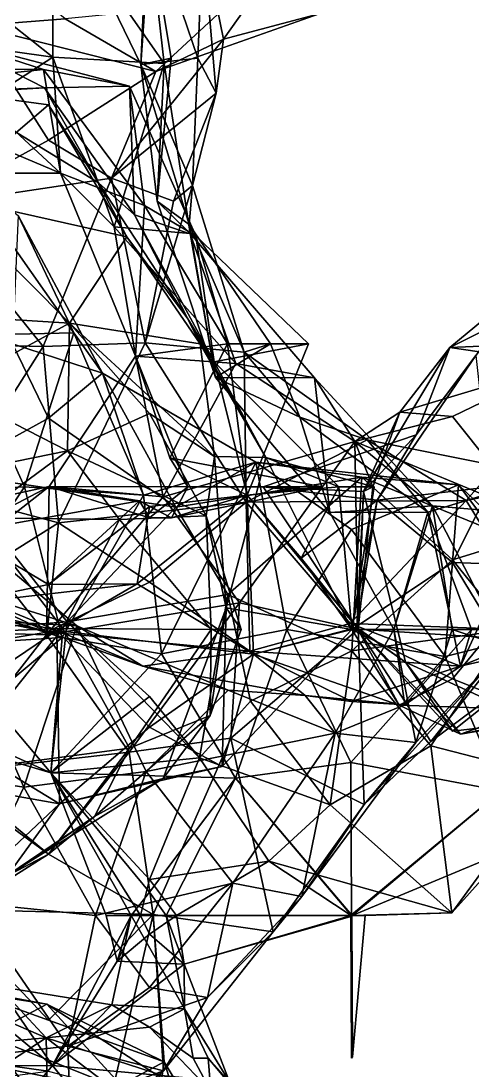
# Model space of a CAD drawing. Extents: x 290034 to 295698, y 4553723 to 4561693.
# Drawn here: x 294188.1 to 294244.5, y 4558709.3 to 4558840.3 of the extents above; entities that cross this region are included whole.
import ezdxf

# ---------------------------------------------------------------- set-up
doc = ezdxf.new("R2010")
doc.units = 0
doc.layers.add('Au_ppm_Pref_-_0_2', color=7, linetype='CONTINUOUS')

msp = doc.modelspace()

# ---------------------------------------------------------------- linework, layer by layer
at = {"layer": 'Au_ppm_Pref_-_0_2'}
for points in [[(294203.92, 4558853.34, 1829.32), (294192.66, 4558856.38, 1823.21), (294203.09, 4558834.87, 1823.62)], [(294203.09, 4558834.87, 1823.62), (294192.66, 4558856.38, 1823.21), (294204.33, 4558852.9, 1817.72)], [(294192.09, 4558835.76, 1841.36), (294178.97, 4558846.21, 1838.77), (294192.09, 4558854.87, 1835.34)], [(294192.09, 4558835.76, 1841.36), (294192.09, 4558854.87, 1835.34), (294206, 4558834.99, 1835.47)], [(294203.92, 4558853.34, 1829.32), (294206, 4558834.99, 1835.47), (294192.09, 4558854.87, 1835.34)], [(294213.37, 4558838.01, 1805.75), (294210.83, 4558850.68, 1810.55), (294225.26, 4558854.81, 1804.65)], [(294213.37, 4558838.01, 1805.75), (294225.26, 4558854.81, 1804.65), (294225.42, 4558841.22, 1799.62)], [(294182.47, 4558839.66, 1801.22), (294193.64, 4558840.54, 1794.33), (294178.22, 4558853.22, 1793.26)], [(294203.92, 4558853.34, 1829.32), (294203.09, 4558834.87, 1823.62), (294206.88, 4558835.65, 1829.31)], [(294203.09, 4558834.87, 1823.62), (294204.33, 4558852.9, 1817.72), (294210.17, 4558835.65, 1816.31)], [(294206.88, 4558835.65, 1829.31), (294206, 4558834.99, 1835.47), (294203.92, 4558853.34, 1829.32)], [(294210.17, 4558835.65, 1816.31), (294204.33, 4558852.9, 1817.72), (294210.83, 4558850.68, 1810.55)], [(294210.83, 4558850.68, 1810.55), (294212.49, 4558831.27, 1811.49), (294210.17, 4558835.65, 1816.31)], [(294213.37, 4558838.01, 1805.75), (294212.49, 4558831.27, 1811.49), (294210.83, 4558850.68, 1810.55)], [(294192.09, 4558835.76, 1841.36), (294168.29, 4558839.15, 1842.84), (294178.97, 4558846.21, 1838.77)], [(294193.64, 4558840.54, 1794.33), (294204.93, 4558833.98, 1799.71), (294214.27, 4558842.58, 1794.81)], [(294214.27, 4558842.58, 1794.81), (294204.93, 4558833.98, 1799.71), (294225.42, 4558841.22, 1799.62)], [(294182.47, 4558839.66, 1801.22), (294204.93, 4558833.98, 1799.71), (294193.64, 4558840.54, 1794.33)], [(294225.42, 4558841.22, 1799.62), (294204.93, 4558833.98, 1799.71), (294213.37, 4558838.01, 1805.75)], [(294192.09, 4558835.76, 1841.36), (294178.97, 4558827.23, 1844.32), (294168.29, 4558839.15, 1842.84)], [(294182.47, 4558839.66, 1801.22), (294176.74, 4558817.29, 1804.05), (294191.57, 4558825.4, 1802.14)], [(294182.47, 4558839.66, 1801.22), (294191.57, 4558825.4, 1802.14), (294204.93, 4558833.98, 1799.71)], [(294167.1, 4558830.57, 1865.5), (294179.19, 4558838.01, 1859.02), (294191.08, 4558831.94, 1865.63)], [(294190.96, 4558834.21, 1853.26), (294179.19, 4558838.01, 1859.02), (294167.68, 4558831.82, 1853.73)], [(294191.08, 4558831.94, 1865.63), (294179.19, 4558838.01, 1859.02), (294201.68, 4558832.14, 1859.01)], [(294201.68, 4558832.14, 1859.01), (294179.19, 4558838.01, 1859.02), (294190.96, 4558834.21, 1853.26)], [(294199.42, 4558820.69, 1806.54), (294213.37, 4558838.01, 1805.75), (294204.93, 4558833.98, 1799.71)], [(294199.42, 4558820.69, 1806.54), (294212.49, 4558831.27, 1811.49), (294213.37, 4558838.01, 1805.75)], [(294192.09, 4558835.76, 1841.36), (294193.07, 4558821.3, 1848.13), (294178.97, 4558827.23, 1844.32)], [(294193.07, 4558821.3, 1848.13), (294192.09, 4558835.76, 1841.36), (294199.75, 4558814.61, 1840.66)], [(294192.09, 4558835.76, 1841.36), (294206, 4558834.99, 1835.47), (294199.75, 4558814.61, 1840.66)], [(294203.09, 4558834.87, 1823.62), (294205.1, 4558817.83, 1829.31), (294206.88, 4558835.65, 1829.31)], [(294203.09, 4558834.87, 1823.62), (294210.17, 4558835.65, 1816.31), (294209.53, 4558819.76, 1817.54)], [(294206, 4558834.99, 1835.47), (294206.88, 4558835.65, 1829.31), (294205.1, 4558817.83, 1829.31)], [(294210.17, 4558835.65, 1816.31), (294212.49, 4558831.27, 1811.49), (294209.53, 4558819.76, 1817.54)], [(294164.4, 4558821.3, 1847.36), (294193.07, 4558821.3, 1848.13), (294178.97, 4558834.32, 1847.57)], [(294178.97, 4558834.32, 1847.57), (294190.96, 4558834.21, 1853.26), (294167.68, 4558831.82, 1853.73)], [(294178.97, 4558834.32, 1847.57), (294193.07, 4558821.3, 1848.13), (294190.96, 4558834.21, 1853.26)], [(294201.68, 4558832.14, 1859.01), (294190.96, 4558834.21, 1853.26), (294203.53, 4558817.26, 1853.25)], [(294203.53, 4558817.26, 1853.25), (294190.96, 4558834.21, 1853.26), (294193.07, 4558821.3, 1848.13)], [(294191.57, 4558825.4, 1802.14), (294199.42, 4558820.69, 1806.54), (294204.93, 4558833.98, 1799.71)], [(294199.75, 4558814.61, 1840.66), (294206, 4558834.99, 1835.47), (294209.25, 4558813.78, 1835.25)], [(294209.11, 4558814.92, 1823.37), (294205.1, 4558817.83, 1829.31), (294203.09, 4558834.87, 1823.62)], [(294203.09, 4558834.87, 1823.62), (294209.53, 4558819.76, 1817.54), (294209.11, 4558814.92, 1823.37)], [(294206, 4558834.99, 1835.47), (294205.1, 4558817.83, 1829.31), (294209.25, 4558813.78, 1835.25)], [(294179.22, 4558831.47, 1870.72), (294167.1, 4558830.57, 1865.5), (294191.08, 4558831.94, 1865.63)], [(294191.57, 4558829.81, 1874.88), (294178.37, 4558818.5, 1876.99), (294179.22, 4558831.47, 1870.72)], [(294197.82, 4558820.08, 1869.92), (294179.22, 4558831.47, 1870.72), (294191.08, 4558831.94, 1865.63)], [(294179.22, 4558831.47, 1870.72), (294197.82, 4558820.08, 1869.92), (294191.57, 4558829.81, 1874.88)], [(294191.08, 4558831.94, 1865.63), (294201.68, 4558832.14, 1859.01), (294202.31, 4558816.12, 1864.45)], [(294202.31, 4558816.12, 1864.45), (294197.82, 4558820.08, 1869.92), (294191.08, 4558831.94, 1865.63)], [(294199.42, 4558820.69, 1806.54), (294207.16, 4558817.83, 1811.49), (294212.49, 4558831.27, 1811.49)], [(294201.68, 4558832.14, 1859.01), (294209.94, 4558813.49, 1859.01), (294202.31, 4558816.12, 1864.45)], [(294209.94, 4558813.49, 1859.01), (294201.68, 4558832.14, 1859.01), (294203.53, 4558817.26, 1853.25)], [(294207.16, 4558817.83, 1811.49), (294209.53, 4558819.76, 1817.54), (294212.49, 4558831.27, 1811.49)], [(294201.35, 4558813.38, 1874.02), (294178.37, 4558818.5, 1876.99), (294191.57, 4558829.81, 1874.88)], [(294201.35, 4558813.38, 1874.02), (294191.57, 4558829.81, 1874.88), (294197.82, 4558820.08, 1869.92)], [(294164.4, 4558821.3, 1847.36), (294178.97, 4558827.23, 1844.32), (294193.07, 4558821.3, 1848.13)], [(294191.57, 4558825.4, 1802.14), (294176.74, 4558817.29, 1804.05), (294199.42, 4558820.69, 1806.54)], [(294180.01, 4558801.07, 1928.6), (294180.53, 4558821.61, 1924.72), (294194.74, 4558801.41, 1924.4)], [(294187.77, 4558816.02, 1919.38), (294194.74, 4558801.41, 1924.4), (294180.53, 4558821.61, 1924.72)], [(294202.42, 4558798.5, 1846.67), (294203.53, 4558817.26, 1853.25), (294193.07, 4558821.3, 1848.13)], [(294202.42, 4558798.5, 1846.67), (294193.07, 4558821.3, 1848.13), (294199.75, 4558814.61, 1840.66)], [(294190.89, 4558799.69, 1805.72), (294199.42, 4558820.69, 1806.54), (294176.74, 4558817.29, 1804.05)], [(294190.89, 4558799.69, 1805.72), (294203.63, 4558800.16, 1811.75), (294199.42, 4558820.69, 1806.54)], [(294201.35, 4558813.38, 1874.02), (294197.82, 4558820.08, 1869.92), (294208.95, 4558803.14, 1869.71)], [(294208.95, 4558803.14, 1869.71), (294197.82, 4558820.08, 1869.92), (294202.31, 4558816.12, 1864.45)], [(294199.42, 4558820.69, 1806.54), (294203.63, 4558800.16, 1811.75), (294207.16, 4558817.83, 1811.49)], [(294215.97, 4558798.96, 1817.77), (294209.53, 4558819.76, 1817.54), (294203.63, 4558800.16, 1811.75)], [(294209.53, 4558819.76, 1817.54), (294207.16, 4558817.83, 1811.49), (294203.63, 4558800.16, 1811.75)], [(294215.97, 4558798.96, 1817.77), (294209.11, 4558814.92, 1823.37), (294209.53, 4558819.76, 1817.54)], [(294178.37, 4558818.5, 1876.99), (294194.19, 4558802.6, 1878.26), (294169.47, 4558804.15, 1879.67)], [(294194.19, 4558802.6, 1878.26), (294178.37, 4558818.5, 1876.99), (294201.35, 4558813.38, 1874.02)], [(294190.89, 4558799.69, 1805.72), (294176.74, 4558817.29, 1804.05), (294177.03, 4558800.01, 1800.53)], [(294202.42, 4558798.5, 1846.67), (294213.88, 4558800.01, 1853.7), (294203.53, 4558817.26, 1853.25)], [(294209.94, 4558813.49, 1859.01), (294203.53, 4558817.26, 1853.25), (294213.88, 4558800.01, 1853.7)], [(294212.38, 4558795.82, 1829.39), (294209.25, 4558813.78, 1835.25), (294205.1, 4558817.83, 1829.31)], [(294212.38, 4558795.82, 1829.39), (294205.1, 4558817.83, 1829.31), (294209.11, 4558814.92, 1823.37)], [(294198.29, 4558796.36, 1918.4), (294187.77, 4558816.02, 1919.38), (294187.09, 4558800.01, 1914.57)], [(294187.77, 4558816.02, 1919.38), (294198.29, 4558796.36, 1918.4), (294194.74, 4558801.41, 1924.4)], [(294212.24, 4558797.77, 1864.39), (294208.95, 4558803.14, 1869.71), (294202.31, 4558816.12, 1864.45)], [(294209.94, 4558813.49, 1859.01), (294212.24, 4558797.77, 1864.39), (294202.31, 4558816.12, 1864.45)], [(294202.42, 4558798.5, 1846.67), (294199.75, 4558814.61, 1840.66), (294214.91, 4558797.55, 1840.71)], [(294214.91, 4558797.55, 1840.71), (294199.75, 4558814.61, 1840.66), (294209.25, 4558813.78, 1835.25)], [(294215.97, 4558798.96, 1817.77), (294219.25, 4558800.01, 1823.37), (294209.11, 4558814.92, 1823.37)], [(294212.38, 4558795.82, 1829.39), (294209.11, 4558814.92, 1823.37), (294219.25, 4558800.01, 1823.37)], [(294210.48, 4558800.01, 1873.86), (294194.19, 4558802.6, 1878.26), (294201.35, 4558813.38, 1874.02)], [(294210.48, 4558800.01, 1873.86), (294201.35, 4558813.38, 1874.02), (294208.95, 4558803.14, 1869.71)], [(294212.38, 4558795.82, 1829.39), (294224.73, 4558795.79, 1835.98), (294209.25, 4558813.78, 1835.25)], [(294214.91, 4558797.55, 1840.71), (294209.25, 4558813.78, 1835.25), (294224.73, 4558795.79, 1835.98)], [(294223.99, 4558800.01, 1859.01), (294212.24, 4558797.77, 1864.39), (294209.94, 4558813.49, 1859.01)], [(294223.99, 4558800.01, 1859.01), (294209.94, 4558813.49, 1859.01), (294213.88, 4558800.01, 1853.7)], [(294241.62, 4558799.56, 1852.92), (294268.92, 4558800.74, 1853.06), (294254.56, 4558810.27, 1855.59)], [(294248.02, 4558802.78, 1859.01), (294241.62, 4558799.56, 1852.92), (294254.56, 4558810.27, 1855.59)], [(294194.19, 4558802.6, 1878.26), (294178.97, 4558794.31, 1880.86), (294169.47, 4558804.15, 1879.67)], [(294193.93, 4558786.67, 1883.26), (294178.97, 4558794.31, 1880.86), (294194.19, 4558802.6, 1878.26)], [(294193.93, 4558786.67, 1883.26), (294194.19, 4558802.6, 1878.26), (294204.16, 4558791.35, 1879.88)], [(294204.16, 4558791.35, 1879.88), (294194.19, 4558802.6, 1878.26), (294212.25, 4558785.98, 1876.83)], [(294194.19, 4558802.6, 1878.26), (294210.48, 4558800.01, 1873.86), (294212.25, 4558785.98, 1876.83)], [(294210.48, 4558800.01, 1873.86), (294208.95, 4558803.14, 1869.71), (294218.68, 4558785.83, 1871.55)], [(294208.95, 4558803.14, 1869.71), (294212.24, 4558797.77, 1864.39), (294218.68, 4558785.83, 1871.55)], [(294237.39, 4558788.67, 1859.01), (294248.02, 4558802.78, 1859.01), (294244.83, 4558798.55, 1864.52)], [(294237.39, 4558788.67, 1859.01), (294241.62, 4558799.56, 1852.92), (294248.02, 4558802.78, 1859.01)], [(294180.01, 4558801.07, 1928.6), (294188.57, 4558782.19, 1928.87), (294166.06, 4558781.06, 1929.13)], [(294180.01, 4558801.07, 1928.6), (294194.74, 4558801.41, 1924.4), (294188.57, 4558782.19, 1928.87)], [(294203.42, 4558781.13, 1923.8), (294188.57, 4558782.19, 1928.87), (294194.74, 4558801.41, 1924.4)], [(294194.74, 4558801.41, 1924.4), (294198.29, 4558796.36, 1918.4), (294203.42, 4558781.13, 1923.8)], [(294190.89, 4558799.69, 1805.72), (294177.03, 4558800.01, 1800.53), (294179.23, 4558781.31, 1805.01)], [(294179.08, 4558783.91, 1914.74), (294191.57, 4558790.74, 1915.55), (294187.09, 4558800.01, 1914.57)], [(294187.09, 4558800.01, 1914.57), (294191.57, 4558790.74, 1915.55), (294198.29, 4558796.36, 1918.4)], [(294192.83, 4558777.68, 1810.74), (294203.63, 4558800.16, 1811.75), (294190.89, 4558799.69, 1805.72)], [(294192.83, 4558777.68, 1810.74), (294216.2, 4558780.29, 1812.64), (294203.63, 4558800.16, 1811.75)], [(294202.42, 4558798.5, 1846.67), (294206.71, 4558785.79, 1853.07), (294213.88, 4558800.01, 1853.7)], [(294215.97, 4558798.96, 1817.77), (294203.63, 4558800.16, 1811.75), (294216.2, 4558780.29, 1812.64)], [(294213.88, 4558800.01, 1853.7), (294206.71, 4558785.79, 1853.07), (294216.33, 4558781.14, 1859.23)], [(294212.25, 4558785.98, 1876.83), (294210.48, 4558800.01, 1873.86), (294218.68, 4558785.83, 1871.55)], [(294223.99, 4558800.01, 1859.01), (294216.33, 4558781.14, 1859.23), (294212.24, 4558797.77, 1864.39)], [(294212.38, 4558795.82, 1829.39), (294219.25, 4558800.01, 1823.37), (294222.91, 4558790.89, 1823.37)], [(294223.99, 4558800.01, 1859.01), (294213.88, 4558800.01, 1853.7), (294216.33, 4558781.14, 1859.23)], [(294215.97, 4558798.96, 1817.77), (294222.91, 4558790.89, 1823.37), (294219.25, 4558800.01, 1823.37)], [(294268.92, 4558800.74, 1853.06), (294241.62, 4558799.56, 1852.92), (294255.52, 4558797.53, 1848.41)], [(294179.23, 4558781.31, 1805.01), (294192.83, 4558777.68, 1810.74), (294190.89, 4558799.69, 1805.72)], [(294202.42, 4558798.5, 1846.67), (294191.64, 4558782.23, 1847.13), (294208.93, 4558782.19, 1850.82)], [(294202.42, 4558798.5, 1846.67), (294205.85, 4558780.92, 1842.41), (294191.64, 4558782.23, 1847.13)], [(294202.42, 4558798.5, 1846.67), (294208.93, 4558782.19, 1850.82), (294206.71, 4558785.79, 1853.07)], [(294202.42, 4558798.5, 1846.67), (294214.91, 4558797.55, 1840.71), (294205.85, 4558780.92, 1842.41)], [(294215.97, 4558798.96, 1817.77), (294231.32, 4558788.05, 1817.56), (294222.91, 4558790.89, 1823.37)], [(294215.97, 4558798.96, 1817.77), (294216.2, 4558780.29, 1812.64), (294231.32, 4558788.05, 1817.56)], [(294237.39, 4558788.67, 1859.01), (294230.85, 4558781.62, 1852.97), (294241.62, 4558799.56, 1852.92)], [(294235.38, 4558791.5, 1847.13), (294241.62, 4558799.56, 1852.92), (294230.85, 4558781.62, 1852.97)], [(294237.39, 4558788.67, 1859.01), (294244.83, 4558798.55, 1864.52), (294232.55, 4558780.52, 1864.69)], [(294232.55, 4558780.52, 1864.69), (294244.83, 4558798.55, 1864.52), (294246.68, 4558782.19, 1868.66)], [(294255.52, 4558797.53, 1848.41), (294241.62, 4558799.56, 1852.92), (294235.38, 4558791.5, 1847.13)], [(294229.76, 4558787.83, 1842.88), (294205.85, 4558780.92, 1842.41), (294214.91, 4558797.55, 1840.71)], [(294227.78, 4558782.19, 1865.49), (294218.68, 4558785.83, 1871.55), (294212.24, 4558797.77, 1864.39)], [(294227.78, 4558782.19, 1865.49), (294212.24, 4558797.77, 1864.39), (294216.33, 4558781.14, 1859.23)], [(294229.76, 4558787.83, 1842.88), (294214.91, 4558797.55, 1840.71), (294224.73, 4558795.79, 1835.98)], [(294235.38, 4558791.5, 1847.13), (294241.96, 4558790.94, 1844.22), (294255.52, 4558797.53, 1848.41)], [(294255.52, 4558797.53, 1848.41), (294241.96, 4558790.94, 1844.22), (294251.67, 4558778.77, 1842.18)], [(294243.65, 4558780.47, 1813.21), (294259.24, 4558798.14, 1810.99), (294253.8, 4558783.52, 1818.5)], [(294243.65, 4558780.47, 1813.21), (294253.32, 4558782.43, 1805.75), (294259.24, 4558798.14, 1810.99)], [(294198.29, 4558796.36, 1918.4), (294191.57, 4558790.74, 1915.55), (294207.43, 4558779.66, 1913.66)], [(294203.42, 4558781.13, 1923.8), (294198.29, 4558796.36, 1918.4), (294217.42, 4558785.26, 1919.06)], [(294217.42, 4558785.26, 1919.06), (294198.29, 4558796.36, 1918.4), (294207.43, 4558779.66, 1913.66)], [(294212.38, 4558795.82, 1829.39), (294226.63, 4558779, 1829.23), (294224.73, 4558795.79, 1835.98)], [(294212.38, 4558795.82, 1829.39), (294222.91, 4558790.89, 1823.37), (294226.63, 4558779, 1829.23)], [(294229.76, 4558787.83, 1842.88), (294224.73, 4558795.79, 1835.98), (294239.43, 4558779.81, 1835.94)], [(294239.43, 4558779.81, 1835.94), (294224.73, 4558795.79, 1835.98), (294226.63, 4558779, 1829.23)], [(294178.97, 4558794.31, 1880.86), (294193.93, 4558786.67, 1883.26), (294165.98, 4558781, 1882)], [(294179.08, 4558783.91, 1914.74), (294207.43, 4558779.66, 1913.66), (294191.57, 4558790.74, 1915.55)], [(294211.22, 4558778.56, 1881.37), (294193.93, 4558786.67, 1883.26), (294204.16, 4558791.35, 1879.88)], [(294204.16, 4558791.35, 1879.88), (294212.25, 4558785.98, 1876.83), (294211.22, 4558778.56, 1881.37)], [(294226.63, 4558779, 1829.23), (294222.91, 4558790.89, 1823.37), (294238.87, 4558779.01, 1822.24)], [(294222.91, 4558790.89, 1823.37), (294231.32, 4558788.05, 1817.56), (294238.87, 4558779.01, 1822.24)], [(294235.38, 4558791.5, 1847.13), (294232, 4558782.19, 1847.13), (294229.76, 4558787.83, 1842.88)], [(294235.38, 4558791.5, 1847.13), (294229.76, 4558787.83, 1842.88), (294241.96, 4558790.94, 1844.22)], [(294251.67, 4558778.77, 1842.18), (294241.96, 4558790.94, 1844.22), (294229.76, 4558787.83, 1842.88)], [(294230.85, 4558781.62, 1852.97), (294232, 4558782.19, 1847.13), (294235.38, 4558791.5, 1847.13)], [(294216.2, 4558780.29, 1812.64), (294243.65, 4558780.47, 1813.21), (294231.32, 4558788.05, 1817.56)], [(294237.39, 4558788.67, 1859.01), (294232.55, 4558780.52, 1864.69), (294218.33, 4558782.19, 1859.01)], [(294237.39, 4558788.67, 1859.01), (294218.33, 4558782.19, 1859.01), (294230.85, 4558781.62, 1852.97)], [(294238.87, 4558779.01, 1822.24), (294231.32, 4558788.05, 1817.56), (294253.8, 4558783.52, 1818.5)], [(294253.8, 4558783.52, 1818.5), (294231.32, 4558788.05, 1817.56), (294243.65, 4558780.47, 1813.21)], [(294165.98, 4558781, 1882), (294193.93, 4558786.67, 1883.26), (294182.57, 4558778.32, 1887.39)], [(294200.41, 4558778.12, 1887.33), (294182.57, 4558778.32, 1887.39), (294193.93, 4558786.67, 1883.26)], [(294200.41, 4558778.12, 1887.33), (294193.93, 4558786.67, 1883.26), (294211.22, 4558778.56, 1881.37)], [(294215.4, 4558767.73, 1842.95), (294205.85, 4558780.92, 1842.41), (294229.76, 4558787.83, 1842.88)], [(294230.16, 4558764.43, 1846.94), (294215.4, 4558767.73, 1842.95), (294229.76, 4558787.83, 1842.88)], [(294230.16, 4558764.43, 1846.94), (294229.76, 4558787.83, 1842.88), (294232, 4558782.19, 1847.13)], [(294251.67, 4558778.77, 1842.18), (294229.76, 4558787.83, 1842.88), (294239.43, 4558779.81, 1835.94)], [(294206.71, 4558785.79, 1853.07), (294225.74, 4558782.19, 1853.07), (294216.33, 4558781.14, 1859.23)], [(294225.74, 4558782.19, 1853.07), (294206.71, 4558785.79, 1853.07), (294208.93, 4558782.19, 1850.82)], [(294211.22, 4558778.56, 1881.37), (294212.25, 4558785.98, 1876.83), (294213.72, 4558767.1, 1876.46)], [(294213.72, 4558767.1, 1876.46), (294212.25, 4558785.98, 1876.83), (294218.68, 4558785.83, 1871.55)], [(294213.72, 4558767.1, 1876.46), (294218.68, 4558785.83, 1871.55), (294229.37, 4558764.38, 1870.88)], [(294218.68, 4558785.83, 1871.55), (294232.17, 4558782.19, 1870.89), (294229.37, 4558764.38, 1870.88)], [(294232.17, 4558782.19, 1870.89), (294218.68, 4558785.83, 1871.55), (294227.78, 4558782.19, 1865.49)], [(294217.42, 4558785.26, 1919.06), (294205.67, 4558761.38, 1920.11), (294203.42, 4558781.13, 1923.8)], [(294205.67, 4558761.38, 1920.11), (294217.42, 4558785.26, 1919.06), (294221.29, 4558764.38, 1922.21)], [(294207.43, 4558779.66, 1913.66), (294230.62, 4558783.39, 1911.73), (294217.42, 4558785.26, 1919.06)], [(294217.42, 4558785.26, 1919.06), (294230.62, 4558783.39, 1911.73), (294242.7, 4558782.45, 1918.65)], [(294221.29, 4558764.38, 1922.21), (294217.42, 4558785.26, 1919.06), (294229.36, 4558776.86, 1922.56)], [(294217.42, 4558785.26, 1919.06), (294242.7, 4558782.45, 1918.65), (294229.36, 4558776.86, 1922.56)], [(294179.08, 4558783.91, 1914.74), (294177.05, 4558764.05, 1915.68), (294193.89, 4558765.36, 1914)], [(294179.08, 4558783.91, 1914.74), (294193.89, 4558765.36, 1914), (294207.43, 4558779.66, 1913.66)], [(294207.43, 4558779.66, 1913.66), (294213.92, 4558768.75, 1909.66), (294230.62, 4558783.39, 1911.73)], [(294229.39, 4558761.73, 1908.9), (294230.62, 4558783.39, 1911.73), (294213.92, 4558768.75, 1909.66)], [(294229.39, 4558761.73, 1908.9), (294241.96, 4558773.1, 1909.56), (294230.62, 4558783.39, 1911.73)], [(294230.62, 4558783.39, 1911.73), (294249.86, 4558775.55, 1912.46), (294242.7, 4558782.45, 1918.65)], [(294249.86, 4558775.55, 1912.46), (294230.62, 4558783.39, 1911.73), (294241.96, 4558773.1, 1909.56)], [(294242.93, 4558759.81, 1818.1), (294238.87, 4558779.01, 1822.24), (294253.8, 4558783.52, 1818.5)], [(294242.93, 4558759.81, 1818.1), (294253.8, 4558783.52, 1818.5), (294265.79, 4558765.16, 1816.95)], [(294178.97, 4558767.82, 1929.13), (294166.06, 4558781.06, 1929.13), (294188.57, 4558782.19, 1928.87)], [(294174.04, 4558768.43, 1847.83), (294180.64, 4558776.47, 1854.19), (294191.64, 4558782.23, 1847.13)], [(294191.64, 4558782.23, 1847.13), (294178.97, 4558779.47, 1842.1), (294174.04, 4558768.43, 1847.83)], [(294191.64, 4558782.23, 1847.13), (294191.32, 4558763.74, 1841.79), (294178.97, 4558779.47, 1842.1)], [(294188.57, 4558782.19, 1928.87), (294193.26, 4558763.38, 1925.3), (294178.97, 4558767.82, 1929.13)], [(294180.64, 4558776.47, 1854.19), (294202.91, 4558780.42, 1853.07), (294191.64, 4558782.23, 1847.13)], [(294203.42, 4558781.13, 1923.8), (294193.26, 4558763.38, 1925.3), (294188.57, 4558782.19, 1928.87)], [(294191.32, 4558763.74, 1841.79), (294191.64, 4558782.23, 1847.13), (294205.85, 4558780.92, 1842.41)], [(294204.16, 4558778.32, 1851.78), (294191.64, 4558782.23, 1847.13), (294202.91, 4558780.42, 1853.07)], [(294204.16, 4558778.32, 1851.78), (294208.93, 4558782.19, 1850.82), (294191.64, 4558782.23, 1847.13)], [(294204.16, 4558778.32, 1851.78), (294206.89, 4558778.33, 1853.07), (294208.93, 4558782.19, 1850.82)], [(294225.74, 4558782.19, 1853.07), (294206.89, 4558778.33, 1853.07), (294216.33, 4558781.14, 1859.23)], [(294206.89, 4558778.33, 1853.07), (294225.74, 4558782.19, 1853.07), (294208.93, 4558782.19, 1850.82)], [(294216.33, 4558781.14, 1859.23), (294223.06, 4558773.28, 1864.95), (294227.78, 4558782.19, 1865.49)], [(294218.33, 4558782.19, 1859.01), (294232.55, 4558780.52, 1864.69), (294230.03, 4558764.63, 1859.44)], [(294218.33, 4558782.19, 1859.01), (294230.03, 4558764.63, 1859.44), (294230.85, 4558781.62, 1852.97)], [(294227.78, 4558782.19, 1865.49), (294223.06, 4558773.28, 1864.95), (294229.37, 4558764.38, 1870.88)], [(294232.17, 4558782.19, 1870.89), (294227.78, 4558782.19, 1865.49), (294229.37, 4558764.38, 1870.88)], [(294241.01, 4558761.04, 1922.78), (294229.36, 4558776.86, 1922.56), (294242.7, 4558782.45, 1918.65)], [(294236.1, 4558760.32, 1853.07), (294230.85, 4558781.62, 1852.97), (294230.03, 4558764.63, 1859.44)], [(294230.16, 4558764.43, 1846.94), (294232, 4558782.19, 1847.13), (294230.85, 4558781.62, 1852.97)], [(294230.16, 4558764.43, 1846.94), (294230.85, 4558781.62, 1852.97), (294236.1, 4558760.32, 1853.07)], [(294246.68, 4558782.19, 1868.66), (294241.96, 4558772.75, 1867.74), (294232.55, 4558780.52, 1864.69)], [(294242.7, 4558782.45, 1918.65), (294255.93, 4558764.75, 1918.68), (294241.01, 4558761.04, 1922.78)], [(294241.96, 4558772.75, 1867.74), (294246.68, 4558782.19, 1868.66), (294254.56, 4558772.28, 1868.25)], [(294242.7, 4558782.45, 1918.65), (294249.86, 4558775.55, 1912.46), (294255.93, 4558764.75, 1918.68)], [(294253.75, 4558764.24, 1811.43), (294253.32, 4558782.43, 1805.75), (294243.65, 4558780.47, 1813.21)], [(294192.83, 4558777.68, 1810.74), (294179.23, 4558781.31, 1805.01), (294177.5, 4558768.08, 1812.04)], [(294191.57, 4558770, 1854.94), (294202.91, 4558780.42, 1853.07), (294180.64, 4558776.47, 1854.19)], [(294191.32, 4558763.74, 1841.79), (294205.85, 4558780.92, 1842.41), (294215.4, 4558767.73, 1842.95)], [(294191.57, 4558770, 1854.94), (294204.16, 4558779.75, 1853.89), (294202.91, 4558780.42, 1853.07)], [(294192.83, 4558777.68, 1810.74), (294204.16, 4558770.3, 1813.47), (294216.2, 4558780.29, 1812.64)], [(294203.42, 4558781.13, 1923.8), (294205.67, 4558761.38, 1920.11), (294193.26, 4558763.38, 1925.3)], [(294204.16, 4558779.75, 1853.89), (294202.64, 4558770.07, 1860.19), (294216.33, 4558781.14, 1859.23)], [(294202.64, 4558770.07, 1860.19), (294217.14, 4558761.31, 1865.22), (294216.33, 4558781.14, 1859.23)], [(294204.16, 4558778.32, 1851.78), (294202.91, 4558780.42, 1853.07), (294206.89, 4558778.33, 1853.07)], [(294204.16, 4558779.75, 1853.89), (294206.89, 4558778.33, 1853.07), (294202.91, 4558780.42, 1853.07)], [(294204.16, 4558779.75, 1853.89), (294216.33, 4558781.14, 1859.23), (294206.89, 4558778.33, 1853.07)], [(294216.2, 4558780.29, 1812.64), (294204.16, 4558770.3, 1813.47), (294216.68, 4558761.7, 1817.35)], [(294216.2, 4558780.29, 1812.64), (294229.2, 4558765.15, 1811.41), (294243.65, 4558780.47, 1813.21)], [(294216.2, 4558780.29, 1812.64), (294216.68, 4558761.7, 1817.35), (294229.2, 4558765.15, 1811.41)], [(294217.14, 4558761.31, 1865.22), (294230.03, 4558764.63, 1859.44), (294216.33, 4558781.14, 1859.23)], [(294223.06, 4558773.28, 1864.95), (294216.33, 4558781.14, 1859.23), (294230.03, 4558764.63, 1859.44)], [(294232.55, 4558780.52, 1864.69), (294229.37, 4558764.38, 1870.88), (294223.06, 4558773.28, 1864.95)], [(294230.03, 4558764.63, 1859.44), (294232.55, 4558780.52, 1864.69), (294223.06, 4558773.28, 1864.95)], [(294229.2, 4558765.15, 1811.41), (294253.75, 4558764.24, 1811.43), (294243.65, 4558780.47, 1813.21)], [(294232.55, 4558780.52, 1864.69), (294241.96, 4558772.75, 1867.74), (294229.37, 4558764.38, 1870.88)], [(294178.97, 4558779.47, 1842.1), (294191.32, 4558763.74, 1841.79), (294170.26, 4558764.38, 1843.02)], [(294191.57, 4558770, 1854.94), (294202.64, 4558770.07, 1860.19), (294204.16, 4558779.75, 1853.89)], [(294193.89, 4558765.36, 1914), (294213.92, 4558768.75, 1909.66), (294207.43, 4558779.66, 1913.66)], [(294239.43, 4558779.81, 1835.94), (294226.63, 4558779, 1829.23), (294234.63, 4558764.38, 1829.19)], [(294226.63, 4558779, 1829.23), (294238.87, 4558779.01, 1822.24), (294234.63, 4558764.38, 1829.19)], [(294239.43, 4558779.81, 1835.94), (294234.63, 4558764.38, 1829.19), (294241.91, 4558764.38, 1835.25)], [(294244.32, 4558764.38, 1823.37), (294234.63, 4558764.38, 1829.19), (294238.87, 4558779.01, 1822.24)], [(294242.93, 4558759.81, 1818.1), (294244.32, 4558764.38, 1823.37), (294238.87, 4558779.01, 1822.24)], [(294251.67, 4558778.77, 1842.18), (294239.43, 4558779.81, 1835.94), (294248.6, 4558762.18, 1840.23)], [(294241.91, 4558764.38, 1835.25), (294248.6, 4558762.18, 1840.23), (294239.43, 4558779.81, 1835.94)], [(294166.68, 4558763.53, 1887.96), (294182.57, 4558778.32, 1887.39), (294193.36, 4558764.52, 1890.59)], [(294192.83, 4558777.68, 1810.74), (294177.5, 4558768.08, 1812.04), (294191.4, 4558764.1, 1817.39)], [(294182.57, 4558778.32, 1887.39), (294200.41, 4558778.12, 1887.33), (294193.36, 4558764.52, 1890.59)], [(294204.16, 4558770.3, 1813.47), (294192.83, 4558777.68, 1810.74), (294191.4, 4558764.1, 1817.39)], [(294211.83, 4558764.38, 1886.38), (294193.36, 4558764.52, 1890.59), (294200.41, 4558778.12, 1887.33)], [(294200.41, 4558778.12, 1887.33), (294211.22, 4558778.56, 1881.37), (294211.83, 4558764.38, 1886.38)], [(294211.83, 4558764.38, 1886.38), (294211.22, 4558778.56, 1881.37), (294215.61, 4558764.38, 1882.77)], [(294215.61, 4558764.38, 1882.77), (294211.22, 4558778.56, 1881.37), (294213.72, 4558767.1, 1876.46)], [(294195.09, 4558764.84, 1829.38), (294178.92, 4558769.92, 1823.04), (294180.53, 4558777.11, 1828.81)], [(294179.21, 4558767.45, 1859.29), (294191.57, 4558770, 1854.94), (294180.64, 4558776.47, 1854.19)], [(294179.25, 4558765.73, 1835.75), (294195.09, 4558764.84, 1829.38), (294180.53, 4558777.11, 1828.81)], [(294241.01, 4558761.04, 1922.78), (294221.29, 4558764.38, 1922.21), (294229.36, 4558776.86, 1922.56)], [(294249.86, 4558775.55, 1912.46), (294241.96, 4558773.1, 1909.56), (294248.98, 4558764.38, 1909.15)], [(294241.96, 4558772.75, 1867.74), (294247, 4558764.38, 1867.32), (294229.37, 4558764.38, 1870.88)], [(294229.39, 4558761.73, 1908.9), (294248.98, 4558764.38, 1909.15), (294241.96, 4558773.1, 1909.56)], [(294241.96, 4558772.75, 1867.74), (294254.56, 4558772.28, 1868.25), (294247, 4558764.38, 1867.32)], [(294178.92, 4558769.92, 1823.04), (294191.4, 4558764.1, 1817.39), (294166.1, 4558769.36, 1817.71)], [(294195.09, 4558764.84, 1829.38), (294203.35, 4558759.84, 1823.64), (294178.92, 4558769.92, 1823.04)], [(294203.35, 4558759.84, 1823.64), (294191.4, 4558764.1, 1817.39), (294178.92, 4558769.92, 1823.04)], [(294192.59, 4558764.28, 1865.07), (294202.64, 4558770.07, 1860.19), (294179.21, 4558767.45, 1859.29)], [(294179.21, 4558767.45, 1859.29), (294202.64, 4558770.07, 1860.19), (294191.57, 4558770, 1854.94)], [(294204.16, 4558770.3, 1813.47), (294191.4, 4558764.1, 1817.39), (294216.68, 4558761.7, 1817.35)], [(294192.59, 4558764.28, 1865.07), (294217.14, 4558761.31, 1865.22), (294202.64, 4558770.07, 1860.19)], [(294166.1, 4558769.36, 1817.71), (294191.4, 4558764.1, 1817.39), (294177.5, 4558768.08, 1812.04)], [(294193.89, 4558765.36, 1914), (294210.4, 4558748.4, 1913.29), (294213.92, 4558768.75, 1909.66)], [(294210.4, 4558748.4, 1913.29), (294216.76, 4558755.45, 1909.49), (294213.92, 4558768.75, 1909.66)], [(294229.39, 4558761.73, 1908.9), (294213.92, 4558768.75, 1909.66), (294216.76, 4558755.45, 1909.49)], [(294193.26, 4558763.38, 1925.3), (294166.62, 4558761.69, 1926.99), (294178.97, 4558767.82, 1929.13)], [(294192.59, 4558764.28, 1865.07), (294179.21, 4558767.45, 1859.29), (294168.87, 4558760.29, 1862.41)], [(294201.64, 4558749.11, 1843.23), (294191.32, 4558763.74, 1841.79), (294215.4, 4558767.73, 1842.95)], [(294214.32, 4558750.83, 1844.55), (294201.64, 4558749.11, 1843.23), (294215.4, 4558767.73, 1842.95)], [(294211.72, 4558753.69, 1882.77), (294213.72, 4558767.1, 1876.46), (294205.86, 4558745.82, 1876.65)], [(294213.72, 4558767.1, 1876.46), (294213.23, 4558747.31, 1870.89), (294205.86, 4558745.82, 1876.65)], [(294211.72, 4558753.69, 1882.77), (294215.61, 4558764.38, 1882.77), (294213.72, 4558767.1, 1876.46)], [(294213.72, 4558767.1, 1876.46), (294229.37, 4558764.38, 1870.88), (294213.23, 4558747.31, 1870.89)], [(294214.32, 4558750.83, 1844.55), (294215.4, 4558767.73, 1842.95), (294230.16, 4558764.43, 1846.94)], [(294179.25, 4558765.73, 1835.75), (294177.82, 4558746.4, 1840.96), (294188.51, 4558744.73, 1834.21)], [(294179.25, 4558765.73, 1835.75), (294188.51, 4558744.73, 1834.21), (294195.09, 4558764.84, 1829.38)], [(294193.36, 4558764.52, 1890.59), (294179.08, 4558746.6, 1888.77), (294166.68, 4558763.53, 1887.96)], [(294191.85, 4558746.54, 1918.43), (294193.89, 4558765.36, 1914), (294177.05, 4558764.05, 1915.68)], [(294201.67, 4558749.58, 1887.85), (294179.08, 4558746.6, 1888.77), (294193.36, 4558764.52, 1890.59)], [(294195.09, 4558764.84, 1829.38), (294188.51, 4558744.73, 1834.21), (294203.76, 4558746.68, 1831.31)], [(294193.89, 4558765.36, 1914), (294191.85, 4558746.54, 1918.43), (294204.16, 4558756.03, 1915.62)], [(294201.67, 4558749.58, 1887.85), (294193.36, 4558764.52, 1890.59), (294211.83, 4558764.38, 1886.38)], [(294193.89, 4558765.36, 1914), (294204.16, 4558756.03, 1915.62), (294210.4, 4558748.4, 1913.29)], [(294203.76, 4558746.68, 1831.31), (294213.99, 4558756.81, 1828.1), (294195.09, 4558764.84, 1829.38)], [(294213.99, 4558756.81, 1828.1), (294203.35, 4558759.84, 1823.64), (294195.09, 4558764.84, 1829.38)], [(294230.94, 4558742.58, 1841.52), (294214.32, 4558750.83, 1844.55), (294230.16, 4558764.43, 1846.94)], [(294216.68, 4558761.7, 1817.35), (294242.93, 4558759.81, 1818.1), (294229.2, 4558765.15, 1811.41)], [(294217.14, 4558761.31, 1865.22), (294235.31, 4558754.96, 1864.95), (294230.03, 4558764.63, 1859.44)], [(294229.2, 4558765.15, 1811.41), (294242.93, 4558759.81, 1818.1), (294253.75, 4558764.24, 1811.43)], [(294235.31, 4558754.96, 1864.95), (294242.94, 4558751.35, 1859.11), (294230.03, 4558764.63, 1859.44)], [(294230.03, 4558764.63, 1859.44), (294242.94, 4558751.35, 1859.11), (294236.1, 4558760.32, 1853.07)], [(294255.82, 4558762.77, 1847.01), (294239.22, 4558750.43, 1844.55), (294230.16, 4558764.43, 1846.94)], [(294230.94, 4558742.58, 1841.52), (294230.16, 4558764.43, 1846.94), (294239.22, 4558750.43, 1844.55)], [(294241.96, 4558751.72, 1848.85), (294230.16, 4558764.43, 1846.94), (294236.1, 4558760.32, 1853.07)], [(294241.96, 4558751.72, 1848.85), (294255.82, 4558762.77, 1847.01), (294230.16, 4558764.43, 1846.94)], [(294241.01, 4558761.04, 1922.78), (294255.93, 4558764.75, 1918.68), (294248.01, 4558744.29, 1920.04)], [(294253.75, 4558764.24, 1811.43), (294242.93, 4558759.81, 1818.1), (294265.79, 4558765.16, 1816.95)], [(294179.62, 4558751.99, 1923.81), (294166.62, 4558761.69, 1926.99), (294193.26, 4558763.38, 1925.3)], [(294168.86, 4558753.33, 1919.48), (294191.85, 4558746.54, 1918.43), (294177.05, 4558764.05, 1915.68)], [(294192.59, 4558764.28, 1865.07), (294168.87, 4558760.29, 1862.41), (294175.92, 4558753.02, 1865.67)], [(294191.32, 4558763.74, 1841.79), (294177.82, 4558746.4, 1840.96), (294170.26, 4558764.38, 1843.02)], [(294192.59, 4558764.28, 1865.07), (294175.92, 4558753.02, 1865.67), (294192.92, 4558742.65, 1869.06)], [(294191.32, 4558763.74, 1841.79), (294201.64, 4558749.11, 1843.23), (294177.82, 4558746.4, 1840.96)], [(294191.85, 4558746.54, 1918.43), (294179.62, 4558751.99, 1923.81), (294193.26, 4558763.38, 1925.3)], [(294203.35, 4558759.84, 1823.64), (294216.68, 4558761.7, 1817.35), (294191.4, 4558764.1, 1817.39)], [(294191.85, 4558746.54, 1918.43), (294193.26, 4558763.38, 1925.3), (294205.67, 4558761.38, 1920.11)], [(294192.59, 4558764.28, 1865.07), (294192.92, 4558742.65, 1869.06), (294204.16, 4558752.2, 1866.83)], [(294192.59, 4558764.28, 1865.07), (294204.16, 4558752.2, 1866.83), (294217.14, 4558761.31, 1865.22)], [(294201.67, 4558749.58, 1887.85), (294211.83, 4558764.38, 1886.38), (294211.72, 4558753.69, 1882.77)], [(294205.67, 4558761.38, 1920.11), (294221.29, 4558764.38, 1922.21), (294214.9, 4558745.84, 1920.82)], [(294211.83, 4558764.38, 1886.38), (294215.61, 4558764.38, 1882.77), (294211.72, 4558753.69, 1882.77)], [(294213.23, 4558747.31, 1870.89), (294229.37, 4558764.38, 1870.88), (294217.14, 4558761.31, 1865.22)], [(294214.9, 4558745.84, 1920.82), (294221.29, 4558764.38, 1922.21), (294229.28, 4558747.81, 1922.01)], [(294235.31, 4558754.96, 1864.95), (294217.14, 4558761.31, 1865.22), (294229.37, 4558764.38, 1870.88)], [(294241.01, 4558761.04, 1922.78), (294229.28, 4558747.81, 1922.01), (294221.29, 4558764.38, 1922.21)], [(294227.33, 4558751.46, 1829.56), (294237.35, 4558750.3, 1836.52), (294234.63, 4558764.38, 1829.19)], [(294227.33, 4558751.46, 1829.56), (294234.63, 4558764.38, 1829.19), (294235.98, 4558755.02, 1823.37)], [(294241.96, 4558758.26, 1866.99), (294235.31, 4558754.96, 1864.95), (294229.37, 4558764.38, 1870.88)], [(294247, 4558764.38, 1867.32), (294241.96, 4558758.26, 1866.99), (294229.37, 4558764.38, 1870.88)], [(294229.39, 4558761.73, 1908.9), (294239.22, 4558749.87, 1908.92), (294248.98, 4558764.38, 1909.15)], [(294244.32, 4558764.38, 1823.37), (294235.98, 4558755.02, 1823.37), (294234.63, 4558764.38, 1829.19)], [(294237.35, 4558750.3, 1836.52), (294241.91, 4558764.38, 1835.25), (294234.63, 4558764.38, 1829.19)], [(294244.32, 4558764.38, 1823.37), (294242.93, 4558759.81, 1818.1), (294235.98, 4558755.02, 1823.37)], [(294237.35, 4558750.3, 1836.52), (294248.6, 4558762.18, 1840.23), (294241.91, 4558764.38, 1835.25)], [(294239.22, 4558749.87, 1908.92), (294254.23, 4558746.04, 1912.46), (294248.98, 4558764.38, 1909.15)], [(294251.47, 4558754.41, 1863.79), (294241.96, 4558758.26, 1866.99), (294247, 4558764.38, 1867.32)], [(294239.22, 4558750.43, 1844.55), (294248.6, 4558762.18, 1840.23), (294230.94, 4558742.58, 1841.52)], [(294230.94, 4558742.58, 1841.52), (294248.6, 4558762.18, 1840.23), (294237.35, 4558750.3, 1836.52)], [(294248.6, 4558762.18, 1840.23), (294239.22, 4558750.43, 1844.55), (294255.82, 4558762.77, 1847.01)], [(294241.96, 4558751.72, 1848.85), (294252.19, 4558752.92, 1854.07), (294255.82, 4558762.77, 1847.01)], [(294191.85, 4558746.54, 1918.43), (294205.67, 4558761.38, 1920.11), (294214.9, 4558745.84, 1920.82)], [(294203.35, 4558759.84, 1823.64), (294223.55, 4558756.16, 1823.37), (294216.68, 4558761.7, 1817.35)], [(294204.16, 4558752.2, 1866.83), (294213.23, 4558747.31, 1870.89), (294217.14, 4558761.31, 1865.22)], [(294223.55, 4558756.16, 1823.37), (294229.36, 4558755.41, 1820.38), (294216.68, 4558761.7, 1817.35)], [(294216.68, 4558761.7, 1817.35), (294229.36, 4558755.41, 1820.38), (294242.93, 4558759.81, 1818.1)], [(294229.39, 4558761.73, 1908.9), (294216.76, 4558755.45, 1909.49), (294226.67, 4558742.54, 1909.86)], [(294229.39, 4558761.73, 1908.9), (294226.67, 4558742.54, 1909.86), (294239.22, 4558749.87, 1908.92)], [(294241.01, 4558761.04, 1922.78), (294248.01, 4558744.29, 1920.04), (294229.28, 4558747.81, 1922.01)], [(294203.35, 4558759.84, 1823.64), (294213.99, 4558756.81, 1828.1), (294223.55, 4558756.16, 1823.37)], [(294235.98, 4558755.02, 1823.37), (294242.93, 4558759.81, 1818.1), (294229.36, 4558755.41, 1820.38)], [(294241.96, 4558751.72, 1848.85), (294236.1, 4558760.32, 1853.07), (294252.19, 4558752.92, 1854.07)], [(294252.19, 4558752.92, 1854.07), (294236.1, 4558760.32, 1853.07), (294242.94, 4558751.35, 1859.11)], [(294251.47, 4558754.41, 1863.79), (294235.31, 4558754.96, 1864.95), (294241.96, 4558758.26, 1866.99)], [(294213.99, 4558756.81, 1828.1), (294203.76, 4558746.68, 1831.31), (294227.33, 4558751.46, 1829.56)], [(294227.33, 4558751.46, 1829.56), (294223.55, 4558756.16, 1823.37), (294213.99, 4558756.81, 1828.1)], [(294191.85, 4558746.54, 1918.43), (294210.4, 4558748.4, 1913.29), (294204.16, 4558756.03, 1915.62)], [(294210.4, 4558748.4, 1913.29), (294226.67, 4558742.54, 1909.86), (294216.76, 4558755.45, 1909.49)], [(294227.33, 4558751.46, 1829.56), (294235.98, 4558755.02, 1823.37), (294223.55, 4558756.16, 1823.37)], [(294223.55, 4558756.16, 1823.37), (294235.98, 4558755.02, 1823.37), (294229.36, 4558755.41, 1820.38)], [(294235.31, 4558754.96, 1864.95), (294251.47, 4558754.41, 1863.79), (294242.94, 4558751.35, 1859.11)], [(294251.47, 4558754.41, 1863.79), (294261.18, 4558755.02, 1859.01), (294242.94, 4558751.35, 1859.11)], [(294242.94, 4558751.35, 1859.11), (294261.18, 4558755.02, 1859.01), (294252.19, 4558752.92, 1854.07)], [(294191.85, 4558746.54, 1918.43), (294168.86, 4558753.33, 1919.48), (294179.62, 4558751.99, 1923.81)], [(294192.92, 4558742.65, 1869.06), (294175.92, 4558753.02, 1865.67), (294170.9, 4558746.56, 1868.75)], [(294211.72, 4558753.69, 1882.77), (294197.32, 4558741.08, 1881.79), (294201.67, 4558749.58, 1887.85)], [(294197.32, 4558741.08, 1881.79), (294211.72, 4558753.69, 1882.77), (294205.86, 4558745.82, 1876.65)], [(294204.16, 4558752.2, 1866.83), (294192.92, 4558742.65, 1869.06), (294213.23, 4558747.31, 1870.89)], [(294227.33, 4558751.46, 1829.56), (294203.76, 4558746.68, 1831.31), (294214.54, 4558732.76, 1831.7)], [(294223.17, 4558731.1, 1836.18), (294227.33, 4558751.46, 1829.56), (294214.54, 4558732.76, 1831.7)], [(294223.17, 4558731.1, 1836.18), (294237.35, 4558750.3, 1836.52), (294227.33, 4558751.46, 1829.56)], [(294214.32, 4558750.83, 1844.55), (294204.62, 4558728.85, 1847.21), (294201.64, 4558749.11, 1843.23)], [(294204.62, 4558728.85, 1847.21), (294214.32, 4558750.83, 1844.55), (294219.56, 4558726.7, 1842.1)], [(294214.32, 4558750.83, 1844.55), (294230.94, 4558742.58, 1841.52), (294219.56, 4558726.7, 1842.1)], [(294223.17, 4558731.1, 1836.18), (294230.94, 4558742.58, 1841.52), (294237.35, 4558750.3, 1836.52)], [(294201.64, 4558749.11, 1843.23), (294191.57, 4558736.38, 1843.74), (294177.82, 4558746.4, 1840.96)], [(294191.57, 4558736.36, 1886.17), (294179.08, 4558746.6, 1888.77), (294201.67, 4558749.58, 1887.85)], [(294197.32, 4558741.08, 1881.79), (294191.57, 4558736.36, 1886.17), (294201.67, 4558749.58, 1887.85)], [(294204.62, 4558728.85, 1847.21), (294191.57, 4558736.38, 1843.74), (294201.64, 4558749.11, 1843.23)], [(294241.86, 4558729.05, 1912.52), (294239.22, 4558749.87, 1908.92), (294226.67, 4558742.54, 1909.86)], [(294241.86, 4558729.05, 1912.52), (294254.23, 4558746.04, 1912.46), (294239.22, 4558749.87, 1908.92)], [(294191.85, 4558746.54, 1918.43), (294204.16, 4558733.23, 1916.91), (294210.4, 4558748.4, 1913.29)], [(294204.16, 4558733.23, 1916.91), (294219.02, 4558735.51, 1913.65), (294210.4, 4558748.4, 1913.29)], [(294210.4, 4558748.4, 1913.29), (294219.02, 4558735.51, 1913.65), (294226.67, 4558742.54, 1909.86)], [(294229.36, 4558728.8, 1918.42), (294214.9, 4558745.84, 1920.82), (294229.28, 4558747.81, 1922.01)], [(294248.01, 4558744.29, 1920.04), (294229.36, 4558728.8, 1918.42), (294229.28, 4558747.81, 1922.01)], [(294177.9, 4558728.52, 1870.7), (294192.92, 4558742.65, 1869.06), (294170.9, 4558746.56, 1868.75)], [(294178.53, 4558729.51, 1847.11), (294177.82, 4558746.4, 1840.96), (294191.57, 4558736.38, 1843.74)], [(294181.65, 4558730.35, 1835.48), (294188.51, 4558744.73, 1834.21), (294177.82, 4558746.4, 1840.96)], [(294178.94, 4558728.4, 1882.68), (294179.08, 4558746.6, 1888.77), (294191.57, 4558736.36, 1886.17)], [(294188.51, 4558744.73, 1834.21), (294197.42, 4558728.74, 1832.07), (294203.76, 4558746.68, 1831.31)], [(294191.85, 4558746.54, 1918.43), (294204.16, 4558731.63, 1919.37), (294201.86, 4558728.74, 1919.49)], [(294198.74, 4558728.74, 1918.4), (294191.85, 4558746.54, 1918.43), (294201.86, 4558728.74, 1919.49)], [(294214.9, 4558745.84, 1920.82), (294204.16, 4558731.63, 1919.37), (294191.85, 4558746.54, 1918.43)], [(294191.85, 4558746.54, 1918.43), (294203.03, 4558728.74, 1917.87), (294204.16, 4558733.23, 1916.91)], [(294191.85, 4558746.54, 1918.43), (294198.74, 4558728.74, 1918.4), (294203.03, 4558728.74, 1917.87)], [(294213.23, 4558747.31, 1870.89), (294192.92, 4558742.65, 1869.06), (294205.86, 4558745.82, 1876.65)], [(294197.42, 4558728.74, 1832.07), (294214.54, 4558732.76, 1831.7), (294203.76, 4558746.68, 1831.31)], [(294186.49, 4558733.75, 1875.85), (294197.32, 4558741.08, 1881.79), (294205.86, 4558745.82, 1876.65)], [(294186.49, 4558733.75, 1875.85), (294205.86, 4558745.82, 1876.65), (294192.92, 4558742.65, 1869.06)], [(294206.25, 4558728.74, 1919.39), (294204.16, 4558731.63, 1919.37), (294214.9, 4558745.84, 1920.82)], [(294206.25, 4558728.74, 1919.39), (294214.9, 4558745.84, 1920.82), (294229.33, 4558728.74, 1918.42)], [(294229.36, 4558728.8, 1918.42), (294229.33, 4558728.74, 1918.42), (294214.9, 4558745.84, 1920.82)], [(294241.86, 4558729.05, 1912.52), (294248.84, 4558736.83, 1918.4), (294254.23, 4558746.04, 1912.46)], [(294197.42, 4558728.74, 1832.07), (294188.51, 4558744.73, 1834.21), (294181.65, 4558730.35, 1835.48)], [(294248.01, 4558744.29, 1920.04), (294229.39, 4558728.74, 1918.41), (294229.36, 4558728.8, 1918.42)], [(294248.01, 4558744.29, 1920.04), (294229.45, 4558728.74, 1918.4), (294229.39, 4558728.74, 1918.41)], [(294248.01, 4558744.29, 1920.04), (294248.84, 4558736.83, 1918.4), (294229.45, 4558728.74, 1918.4)], [(294186.49, 4558733.75, 1875.85), (294192.92, 4558742.65, 1869.06), (294177.9, 4558728.52, 1870.7)], [(294241.86, 4558729.05, 1912.52), (294226.67, 4558742.54, 1909.86), (294219.02, 4558735.51, 1913.65)], [(294223.17, 4558731.1, 1836.18), (294219.56, 4558726.7, 1842.1), (294230.94, 4558742.58, 1841.52)], [(294186.49, 4558733.75, 1875.85), (294178.94, 4558728.4, 1882.68), (294197.32, 4558741.08, 1881.79)], [(294197.32, 4558741.08, 1881.79), (294178.94, 4558728.4, 1882.68), (294191.57, 4558736.36, 1886.17)], [(294204.62, 4558728.85, 1847.21), (294178.53, 4558729.51, 1847.11), (294191.57, 4558736.38, 1843.74)], [(294241.86, 4558729.05, 1912.52), (294229.45, 4558728.74, 1918.4), (294248.84, 4558736.83, 1918.4)], [(294204.16, 4558733.23, 1916.91), (294207.53, 4558728.74, 1916.82), (294219.02, 4558735.51, 1913.65)], [(294207.53, 4558728.74, 1916.82), (294229.3, 4558728.74, 1918.37), (294219.02, 4558735.51, 1913.65)], [(294229.3, 4558728.74, 1918.37), (294241.86, 4558729.05, 1912.52), (294219.02, 4558735.51, 1913.65)], [(294204.16, 4558733.23, 1916.91), (294203.03, 4558728.74, 1917.87), (294207.53, 4558728.74, 1916.82)], [(294197.42, 4558728.74, 1832.07), (294204.16, 4558719.77, 1832.26), (294214.54, 4558732.76, 1831.7)], [(294211.4, 4558718.51, 1835.25), (294214.54, 4558732.76, 1831.7), (294204.16, 4558719.77, 1832.26)], [(294211.4, 4558718.51, 1835.25), (294223.17, 4558731.1, 1836.18), (294214.54, 4558732.76, 1831.7)], [(294206.25, 4558728.74, 1919.39), (294201.86, 4558728.74, 1919.49), (294204.16, 4558731.63, 1919.37)], [(294211.4, 4558718.51, 1835.25), (294219.56, 4558726.7, 1842.1), (294223.17, 4558731.1, 1836.18)], [(294204.62, 4558728.85, 1847.21), (294191.57, 4558715.67, 1848.71), (294178.53, 4558729.51, 1847.11)], [(294181.84, 4558719.15, 1854.46), (294178.53, 4558729.51, 1847.11), (294191.57, 4558715.67, 1848.71)], [(294181.65, 4558730.35, 1835.48), (294179.06, 4558710.73, 1841.12), (294193.96, 4558712.42, 1836.36)], [(294197.42, 4558728.74, 1832.07), (294181.65, 4558730.35, 1835.48), (294193.96, 4558712.42, 1836.36)], [(294229.3, 4558728.74, 1918.37), (294231.05, 4558728.74, 1917.61), (294241.86, 4558729.05, 1912.52)], [(294241.86, 4558729.05, 1912.52), (294231.05, 4558728.74, 1917.61), (294229.45, 4558728.74, 1918.4)], [(294204.62, 4558728.85, 1847.21), (294205.97, 4558710.5, 1852.93), (294191.57, 4558715.67, 1848.71)], [(294201.86, 4558728.74, 1919.49), (294199.45, 4558717.59, 1924.34), (294192.08, 4558710.01, 1920.21)], [(294201.86, 4558728.74, 1919.49), (294192.08, 4558710.01, 1920.21), (294200.14, 4558723.04, 1918.4)], [(294197.42, 4558728.74, 1832.07), (294193.96, 4558712.42, 1836.36), (294204.16, 4558719.77, 1832.26)], [(294200.14, 4558723.04, 1918.4), (294198.74, 4558728.74, 1918.4), (294201.86, 4558728.74, 1919.49)], [(294198.74, 4558728.74, 1918.4), (294200.14, 4558723.04, 1918.4), (294203.03, 4558728.74, 1917.87)], [(294201.86, 4558728.74, 1919.49), (294208.54, 4558717.1, 1924.34), (294199.45, 4558717.59, 1924.34)], [(294204.62, 4558728.85, 1847.21), (294199.6, 4558707.02, 1847.13), (294205.97, 4558710.5, 1852.93)], [(294204.62, 4558728.85, 1847.21), (294205.9, 4558709.35, 1841.35), (294199.6, 4558707.02, 1847.13)], [(294200.14, 4558723.04, 1918.4), (294204.16, 4558726.4, 1917.62), (294203.03, 4558728.74, 1917.87)], [(294201.86, 4558728.74, 1919.49), (294206.25, 4558728.74, 1919.39), (294208.54, 4558717.1, 1924.34)], [(294207.53, 4558728.74, 1916.82), (294203.03, 4558728.74, 1917.87), (294204.16, 4558726.4, 1917.62)], [(294208.47, 4558722.66, 1918.4), (294207.53, 4558728.74, 1916.82), (294204.16, 4558726.4, 1917.62)], [(294204.62, 4558728.85, 1847.21), (294219.56, 4558726.7, 1842.1), (294205.9, 4558709.35, 1841.35)], [(294208.47, 4558722.66, 1918.4), (294208.54, 4558717.1, 1924.34), (294206.25, 4558728.74, 1919.39)], [(294208.47, 4558722.66, 1918.4), (294206.25, 4558728.74, 1919.39), (294229.33, 4558728.74, 1918.42)], [(294208.47, 4558722.66, 1918.4), (294229.3, 4558728.74, 1918.37), (294207.53, 4558728.74, 1916.82)], [(294208.47, 4558722.66, 1918.4), (294229.33, 4558728.74, 1918.42), (294229.28, 4558728.62, 1918.4)], [(294208.47, 4558722.66, 1918.4), (294229.28, 4558728.62, 1918.4), (294229.3, 4558728.74, 1918.37)], [(294229.28, 4558728.62, 1918.4), (294229.33, 4558728.74, 1918.42), (294229.36, 4558728.71, 1918.41)], [(294229.3, 4558728.74, 1918.37), (294229.28, 4558728.62, 1918.4), (294229.36, 4558710.92, 1912.47)], [(294229.39, 4558728.7, 1918.4), (294229.28, 4558728.62, 1918.4), (294229.36, 4558728.71, 1918.41)], [(294229.39, 4558728.7, 1918.4), (294229.36, 4558710.92, 1912.47), (294229.28, 4558728.62, 1918.4)], [(294229.3, 4558728.74, 1918.37), (294229.36, 4558710.92, 1912.47), (294229.36, 4558710.93, 1912.46)], [(294229.3, 4558728.74, 1918.37), (294229.36, 4558710.93, 1912.46), (294229.49, 4558711.1, 1912.46)], [(294229.3, 4558728.74, 1918.37), (294229.49, 4558711.1, 1912.46), (294231.05, 4558728.74, 1917.61)], [(294229.36, 4558728.8, 1918.42), (294229.39, 4558728.74, 1918.41), (294229.33, 4558728.74, 1918.42)], [(294229.36, 4558728.71, 1918.41), (294229.33, 4558728.74, 1918.42), (294229.39, 4558728.74, 1918.41)], [(294229.39, 4558728.7, 1918.4), (294229.36, 4558728.71, 1918.41), (294229.39, 4558728.74, 1918.41)], [(294229.39, 4558728.7, 1918.4), (294229.36, 4558710.92, 1912.46), (294229.36, 4558710.92, 1912.47)], [(294229.39, 4558728.7, 1918.4), (294229.49, 4558711.1, 1912.46), (294229.36, 4558710.92, 1912.46)], [(294229.45, 4558728.74, 1918.4), (294229.39, 4558728.7, 1918.4), (294229.39, 4558728.74, 1918.41)], [(294229.39, 4558728.7, 1918.4), (294231.05, 4558728.74, 1917.61), (294229.49, 4558711.1, 1912.46)], [(294229.39, 4558728.7, 1918.4), (294229.45, 4558728.74, 1918.4), (294231.05, 4558728.74, 1917.61)], [(294205.9, 4558709.35, 1841.35), (294219.56, 4558726.7, 1842.1), (294211.4, 4558718.51, 1835.25)], [(294200.14, 4558723.04, 1918.4), (294208.47, 4558722.66, 1918.4), (294204.16, 4558726.4, 1917.62)], [(294208.47, 4558722.66, 1918.4), (294200.14, 4558723.04, 1918.4), (294192.08, 4558710.01, 1920.21)], [(294208.47, 4558722.66, 1918.4), (294192.08, 4558710.01, 1920.21), (294214.12, 4558707.97, 1920.63)], [(294208.47, 4558722.66, 1918.4), (294214.12, 4558707.97, 1920.63), (294208.54, 4558717.1, 1924.34)], [(294178.97, 4558720.79, 1921.05), (294164.28, 4558709.92, 1919.75), (294192.08, 4558710.01, 1920.21)], [(294191.34, 4558717.67, 1858.93), (294183.96, 4558713.74, 1864.98), (294173.48, 4558720.99, 1859.01)], [(294173.48, 4558720.99, 1859.01), (294181.84, 4558719.15, 1854.46), (294191.34, 4558717.67, 1858.93)], [(294185.31, 4558719.89, 1924.34), (294178.97, 4558720.79, 1921.05), (294192.08, 4558710.01, 1920.21)], [(294178.97, 4558718.81, 1926.97), (294185.31, 4558719.89, 1924.34), (294191.27, 4558713.48, 1930.93)], [(294185.31, 4558719.89, 1924.34), (294199.45, 4558717.59, 1924.34), (294191.27, 4558713.48, 1930.93)], [(294199.45, 4558717.59, 1924.34), (294185.31, 4558719.89, 1924.34), (294192.08, 4558710.01, 1920.21)], [(294178.97, 4558718.81, 1926.97), (294191.27, 4558713.48, 1930.93), (294166.92, 4558711.3, 1931.9)], [(294181.84, 4558719.15, 1854.46), (294205.97, 4558710.5, 1852.93), (294191.34, 4558717.67, 1858.93)], [(294181.84, 4558719.15, 1854.46), (294191.57, 4558715.67, 1848.71), (294205.97, 4558710.5, 1852.93)], [(294193.96, 4558712.42, 1836.36), (294211.4, 4558718.51, 1835.25), (294204.16, 4558719.77, 1832.26)], [(294201.28, 4558706.84, 1862.23), (294183.96, 4558713.74, 1864.98), (294191.34, 4558717.67, 1858.93)], [(294199.45, 4558717.59, 1924.34), (294204.16, 4558714.82, 1925.64), (294191.27, 4558713.48, 1930.93)], [(294201.28, 4558706.84, 1862.23), (294191.34, 4558717.67, 1858.93), (294208.14, 4558706.86, 1859.01)], [(294208.14, 4558706.86, 1859.01), (294191.34, 4558717.67, 1858.93), (294205.97, 4558710.5, 1852.93)], [(294193.96, 4558712.42, 1836.36), (294205.9, 4558709.35, 1841.35), (294211.4, 4558718.51, 1835.25)], [(294208.54, 4558717.1, 1924.34), (294204.16, 4558714.82, 1925.64), (294199.45, 4558717.59, 1924.34)], [(294208.54, 4558717.1, 1924.34), (294209.61, 4558710.92, 1926.91), (294204.16, 4558714.82, 1925.64)], [(294208.54, 4558717.1, 1924.34), (294211.49, 4558710.92, 1924.34), (294209.61, 4558710.92, 1926.91)], [(294208.54, 4558717.1, 1924.34), (294214.12, 4558707.97, 1920.63), (294211.49, 4558710.92, 1924.34)], [(294204.16, 4558714.82, 1925.64), (294211.8, 4558706.84, 1929.34), (294191.27, 4558713.48, 1930.93)], [(294204.16, 4558714.82, 1925.64), (294209.61, 4558710.92, 1926.91), (294211.8, 4558706.84, 1929.34)], [(294191.27, 4558713.48, 1930.93), (294178.97, 4558705.45, 1934.4), (294166.92, 4558711.3, 1931.9)], [(294191.75, 4558691.7, 1934.48), (294178.97, 4558705.45, 1934.4), (294191.27, 4558713.48, 1930.93)], [(294185.91, 4558695.77, 1870.89), (294183.96, 4558713.74, 1864.98), (294195.62, 4558698.19, 1866.66)], [(294183.96, 4558713.74, 1864.98), (294201.28, 4558706.84, 1862.23), (294195.62, 4558698.19, 1866.66)], [(294191.75, 4558691.7, 1934.48), (294191.27, 4558713.48, 1930.93), (294204.16, 4558703.7, 1933.81)], [(294204.16, 4558703.7, 1933.81), (294191.27, 4558713.48, 1930.93), (294211.8, 4558706.84, 1929.34)], [(294193.96, 4558712.42, 1836.36), (294179.06, 4558710.73, 1841.12), (294194.43, 4558699.61, 1842.01)], [(294194.43, 4558699.61, 1842.01), (294205.9, 4558709.35, 1841.35), (294193.96, 4558712.42, 1836.36)], [(294191.54, 4558709.33, 1799.71), (294178.49, 4558711.16, 1805.34), (294167.91, 4558706.23, 1800.45)], [(294191.57, 4558704.35, 1809.3), (294177.88, 4558690.31, 1809.11), (294178.49, 4558711.16, 1805.34)], [(294191.54, 4558709.33, 1799.71), (294203.07, 4558706.34, 1804.54), (294178.49, 4558711.16, 1805.34)], [(294203.07, 4558706.34, 1804.54), (294191.57, 4558704.35, 1809.3), (294178.49, 4558711.16, 1805.34)], [(294179.4, 4558694.05, 1847.61), (294194.43, 4558699.61, 1842.01), (294179.06, 4558710.73, 1841.12)], [(294211.8, 4558706.84, 1929.34), (294209.61, 4558710.92, 1926.91), (294211.49, 4558710.92, 1924.34)], [(294211.8, 4558706.84, 1929.34), (294211.49, 4558710.92, 1924.34), (294223.66, 4558696.43, 1924.34)], [(294214.12, 4558707.97, 1920.63), (294223.66, 4558696.43, 1924.34), (294211.49, 4558710.92, 1924.34)], [(294229.49, 4558711.1, 1912.46), (294229.36, 4558710.92, 1912.46), (294229.36, 4558710.92, 1912.46)], [(294229.49, 4558711.1, 1912.46), (294229.36, 4558710.93, 1912.46), (294229.36, 4558710.92, 1912.46)], [(294229.36, 4558710.93, 1912.46), (294229.36, 4558710.92, 1912.47), (294229.36, 4558710.92, 1912.46)], [(294229.36, 4558710.92, 1912.47), (294229.36, 4558710.92, 1912.46), (294229.36, 4558710.92, 1912.46)], [(294178.57, 4558693.87, 1920.12), (294192.08, 4558710.01, 1920.21), (294164.28, 4558709.92, 1919.75)], [(294192.08, 4558710.01, 1920.21), (294178.57, 4558693.87, 1920.12), (294204.74, 4558694.28, 1919.85)], [(294178.86, 4558710.64, 1876.82), (294195.23, 4558697.92, 1876.83), (294180.86, 4558693.34, 1883.69)], [(294185.91, 4558695.77, 1870.89), (294195.23, 4558697.92, 1876.83), (294178.86, 4558710.64, 1876.82)], [(294192.08, 4558710.01, 1920.21), (294204.74, 4558694.28, 1919.85), (294214.12, 4558707.97, 1920.63)], [(294199.6, 4558707.02, 1847.13), (294202.84, 4558688.98, 1849.13), (294205.97, 4558710.5, 1852.93)], [(294212.28, 4558690.77, 1853.74), (294205.97, 4558710.5, 1852.93), (294202.84, 4558688.98, 1849.13)], [(294208.14, 4558706.86, 1859.01), (294205.97, 4558710.5, 1852.93), (294212.28, 4558690.77, 1853.74)], [(294194.43, 4558699.61, 1842.01), (294199.6, 4558707.02, 1847.13), (294205.9, 4558709.35, 1841.35)]]:
    msp.add_3dface(points, dxfattribs=at)

doc.saveas('drawing.dxf')
